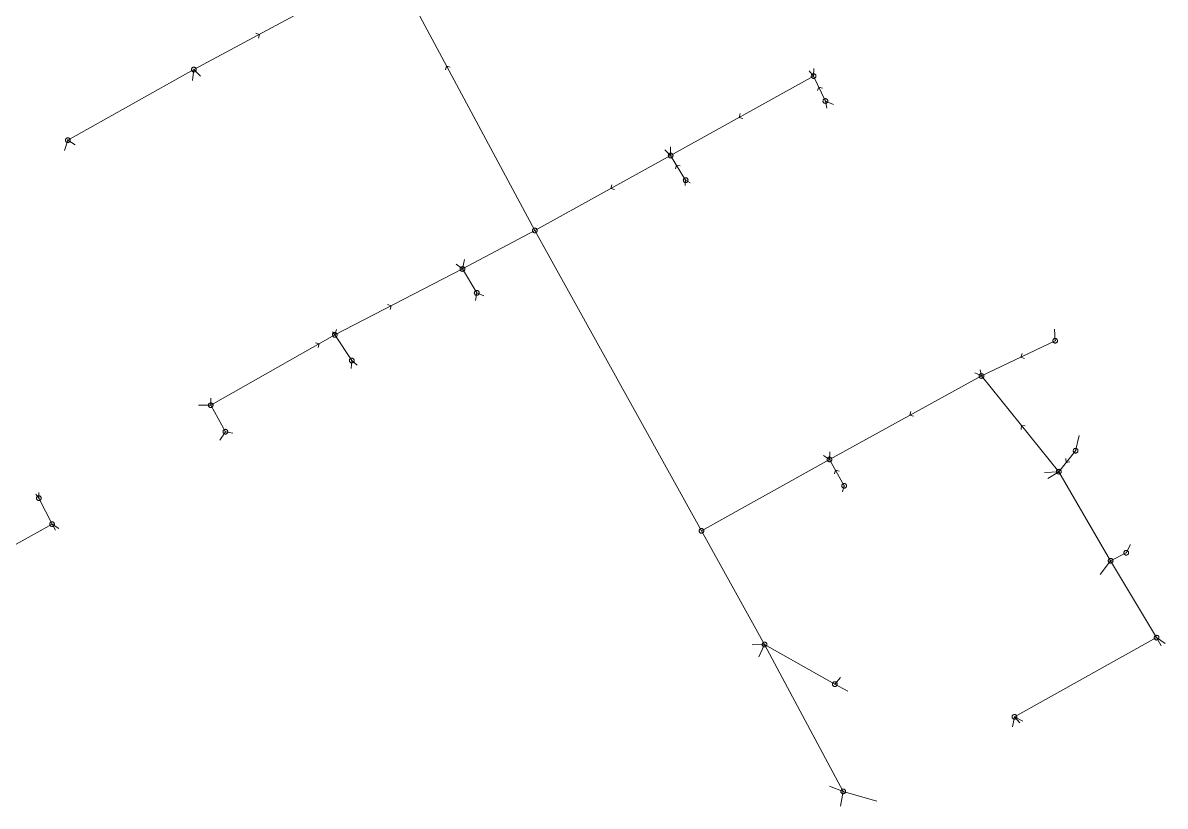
# Model space of a CAD drawing. Header units: metres. Extents: x 25504150 to 25508618, y 6694193 to 6702753.
# Drawn here: x 25505255.2 to 25505477.5, y 6700688.6 to 6700841 of the extents above; entities that cross this region are included whole.
import ezdxf

# ---------------------------------------------------------------- set-up
doc = ezdxf.new("R2010")
doc.units = ezdxf.units.M
for name, pattern in [('Sewer_node', [0]), ('Viemariputket', [0]), ('Viemarivarusteet', [0])]:
    doc.linetypes.add(name, pattern=pattern)
for name, color, linetype, lineweight in [('Sewer_node', 7, 'Sewer_node', 0), ('Viemariputket', 7, 'Viemariputket', 0), ('Viemarivarusteet', 7, 'Viemarivarusteet', 0)]:
    doc.layers.add(name, color=color, linetype=linetype, lineweight=lineweight)

msp = doc.modelspace()

# ---------------------------------------------------------------- linework, layer by layer
at = {"layer": 'Sewer_node', "color": 46, "linetype": 'Continuous', "true_color": 0x7f5f00, "flags": 128}
for points in [[(25505301.04, 6700838.07), (25505301.23, 6700838.79), (25505300.52, 6700838.99)], [(25505338.38, 6700832.42), (25505337.65, 6700832.62), (25505337.45, 6700831.91)], [(25505410.81, 6700828.31), (25505410.09, 6700828.54), (25505409.85, 6700827.84)], [(25505394.81, 6700823.36), (25505394.63, 6700822.63), (25505395.34, 6700822.44)], [(25505383.14, 6700813.19), (25505382.41, 6700813.34), (25505382.24, 6700812.62)], [(25505369.81, 6700809.51), (25505369.62, 6700808.78), (25505370.33, 6700808.58)], [(25505326.67, 6700785.25), (25505326.89, 6700785.97), (25505326.18, 6700786.19)], [(25505312.66, 6700777.84), (25505312.85, 6700778.56), (25505312.13, 6700778.76)], [(25505449.65, 6700776.69), (25505449.41, 6700775.97), (25505450.11, 6700775.73)], [(25505428.03, 6700765.4), (25505427.85, 6700764.68), (25505428.56, 6700764.49)], [(25505450.29, 6700762.59), (25505449.55, 6700762.66), (25505449.47, 6700761.92)], [(25505458.15, 6700756.24), (25505458.25, 6700755.5), (25505458.98, 6700755.59)], [(25505414.09, 6700753.78), (25505413.37, 6700753.96), (25505413.17, 6700753.25)]]:
    msp.add_lwpolyline(points, dxfattribs=at)
for points, elevation in [([(25505288.94, 6700831.94), (25505288.93, 6700832.01), (25505288.92, 6700832.08), (25505288.89, 6700832.15), (25505288.85, 6700832.21), (25505288.81, 6700832.27), (25505288.75, 6700832.31), (25505288.69, 6700832.35), (25505288.62, 6700832.38), (25505288.55, 6700832.39), (25505288.48, 6700832.4), (25505288.41, 6700832.39), (25505288.34, 6700832.38), (25505288.27, 6700832.35), (25505288.21, 6700832.31), (25505288.15, 6700832.27), (25505288.11, 6700832.21), (25505288.07, 6700832.15), (25505288.04, 6700832.08), (25505288.03, 6700832.01), (25505288.02, 6700831.94), (25505288.03, 6700831.87), (25505288.04, 6700831.8), (25505288.07, 6700831.73), (25505288.11, 6700831.67), (25505288.15, 6700831.61), (25505288.21, 6700831.57), (25505288.27, 6700831.53), (25505288.34, 6700831.5), (25505288.41, 6700831.49), (25505288.48, 6700831.48), (25505288.55, 6700831.49), (25505288.62, 6700831.5), (25505288.69, 6700831.53), (25505288.75, 6700831.57), (25505288.81, 6700831.61), (25505288.85, 6700831.67), (25505288.89, 6700831.73), (25505288.92, 6700831.8), (25505288.93, 6700831.87)], 53.33), ([(25505409.55, 6700830.68), (25505409.54, 6700830.75), (25505409.53, 6700830.82), (25505409.5, 6700830.89), (25505409.46, 6700830.95), (25505409.42, 6700831.01), (25505409.36, 6700831.05), (25505409.3, 6700831.09), (25505409.23, 6700831.12), (25505409.16, 6700831.13), (25505409.09, 6700831.14), (25505409.02, 6700831.13), (25505408.95, 6700831.12), (25505408.88, 6700831.09), (25505408.82, 6700831.05), (25505408.76, 6700831.01), (25505408.72, 6700830.95), (25505408.68, 6700830.89), (25505408.65, 6700830.82), (25505408.64, 6700830.75), (25505408.63, 6700830.68), (25505408.64, 6700830.61), (25505408.65, 6700830.54), (25505408.68, 6700830.47), (25505408.72, 6700830.41), (25505408.76, 6700830.35), (25505408.82, 6700830.31), (25505408.88, 6700830.27), (25505408.95, 6700830.24), (25505409.02, 6700830.23), (25505409.09, 6700830.22), (25505409.16, 6700830.23), (25505409.23, 6700830.24), (25505409.3, 6700830.27), (25505409.36, 6700830.31), (25505409.42, 6700830.35), (25505409.46, 6700830.41), (25505409.5, 6700830.47), (25505409.53, 6700830.54), (25505409.54, 6700830.61)], 51.99), ([(25505411.84, 6700825.82), (25505411.83, 6700825.89), (25505411.82, 6700825.96), (25505411.79, 6700826.03), (25505411.75, 6700826.09), (25505411.71, 6700826.15), (25505411.65, 6700826.19), (25505411.59, 6700826.23), (25505411.52, 6700826.26), (25505411.45, 6700826.27), (25505411.38, 6700826.28), (25505411.31, 6700826.27), (25505411.24, 6700826.26), (25505411.17, 6700826.23), (25505411.11, 6700826.19), (25505411.05, 6700826.15), (25505411.01, 6700826.09), (25505410.97, 6700826.03), (25505410.94, 6700825.96), (25505410.93, 6700825.89), (25505410.92, 6700825.82), (25505410.93, 6700825.75), (25505410.94, 6700825.68), (25505410.97, 6700825.61), (25505411.01, 6700825.55), (25505411.05, 6700825.49), (25505411.11, 6700825.45), (25505411.17, 6700825.41), (25505411.24, 6700825.38), (25505411.31, 6700825.37), (25505411.38, 6700825.36), (25505411.45, 6700825.37), (25505411.52, 6700825.38), (25505411.59, 6700825.41), (25505411.65, 6700825.45), (25505411.71, 6700825.49), (25505411.75, 6700825.55), (25505411.79, 6700825.61), (25505411.82, 6700825.68), (25505411.83, 6700825.75)], 52.16), ([(25505264.4, 6700818.21), (25505264.39, 6700818.28), (25505264.38, 6700818.35), (25505264.35, 6700818.42), (25505264.31, 6700818.48), (25505264.27, 6700818.54), (25505264.21, 6700818.58), (25505264.15, 6700818.62), (25505264.08, 6700818.65), (25505264.01, 6700818.66), (25505263.94, 6700818.67), (25505263.87, 6700818.66), (25505263.8, 6700818.65), (25505263.73, 6700818.62), (25505263.67, 6700818.58), (25505263.61, 6700818.54), (25505263.57, 6700818.48), (25505263.53, 6700818.42), (25505263.5, 6700818.35), (25505263.49, 6700818.28), (25505263.48, 6700818.21), (25505263.49, 6700818.14), (25505263.5, 6700818.07), (25505263.53, 6700818), (25505263.57, 6700817.94), (25505263.61, 6700817.88), (25505263.67, 6700817.84), (25505263.73, 6700817.8), (25505263.8, 6700817.77), (25505263.87, 6700817.76), (25505263.94, 6700817.75), (25505264.01, 6700817.76), (25505264.08, 6700817.77), (25505264.15, 6700817.8), (25505264.21, 6700817.84), (25505264.27, 6700817.88), (25505264.31, 6700817.94), (25505264.35, 6700818), (25505264.38, 6700818.07), (25505264.39, 6700818.14)], 55.24), ([(25505381.73, 6700815.2), (25505381.72, 6700815.27), (25505381.71, 6700815.34), (25505381.68, 6700815.41), (25505381.64, 6700815.47), (25505381.6, 6700815.53), (25505381.54, 6700815.57), (25505381.48, 6700815.61), (25505381.41, 6700815.64), (25505381.34, 6700815.65), (25505381.27, 6700815.66), (25505381.2, 6700815.65), (25505381.13, 6700815.64), (25505381.06, 6700815.61), (25505381, 6700815.57), (25505380.94, 6700815.53), (25505380.9, 6700815.47), (25505380.86, 6700815.41), (25505380.83, 6700815.34), (25505380.82, 6700815.27), (25505380.81, 6700815.2), (25505380.82, 6700815.13), (25505380.83, 6700815.06), (25505380.86, 6700814.99), (25505380.9, 6700814.93), (25505380.94, 6700814.87), (25505381, 6700814.83), (25505381.06, 6700814.79), (25505381.13, 6700814.76), (25505381.2, 6700814.75), (25505381.27, 6700814.74), (25505381.34, 6700814.75), (25505381.41, 6700814.76), (25505381.48, 6700814.79), (25505381.54, 6700814.83), (25505381.6, 6700814.87), (25505381.64, 6700814.93), (25505381.68, 6700814.99), (25505381.71, 6700815.06), (25505381.72, 6700815.13)], 51.92), ([(25505384.65, 6700810.42), (25505384.64, 6700810.49), (25505384.63, 6700810.56), (25505384.6, 6700810.63), (25505384.56, 6700810.69), (25505384.52, 6700810.75), (25505384.46, 6700810.79), (25505384.4, 6700810.83), (25505384.33, 6700810.86), (25505384.26, 6700810.87), (25505384.19, 6700810.88), (25505384.12, 6700810.87), (25505384.05, 6700810.86), (25505383.98, 6700810.83), (25505383.92, 6700810.79), (25505383.86, 6700810.75), (25505383.82, 6700810.69), (25505383.78, 6700810.63), (25505383.75, 6700810.56), (25505383.74, 6700810.49), (25505383.73, 6700810.42), (25505383.74, 6700810.35), (25505383.75, 6700810.28), (25505383.78, 6700810.21), (25505383.82, 6700810.15), (25505383.86, 6700810.09), (25505383.92, 6700810.05), (25505383.98, 6700810.01), (25505384.05, 6700809.98), (25505384.12, 6700809.97), (25505384.19, 6700809.96), (25505384.26, 6700809.97), (25505384.33, 6700809.98), (25505384.4, 6700810.01), (25505384.46, 6700810.05), (25505384.52, 6700810.09), (25505384.56, 6700810.15), (25505384.6, 6700810.21), (25505384.63, 6700810.28), (25505384.64, 6700810.35)], 52.06), ([(25505355.29, 6700800.63), (25505355.28, 6700800.7), (25505355.27, 6700800.77), (25505355.24, 6700800.84), (25505355.2, 6700800.9), (25505355.16, 6700800.96), (25505355.1, 6700801), (25505355.04, 6700801.04), (25505354.97, 6700801.07), (25505354.9, 6700801.08), (25505354.83, 6700801.09), (25505354.76, 6700801.08), (25505354.69, 6700801.07), (25505354.62, 6700801.04), (25505354.56, 6700801), (25505354.5, 6700800.96), (25505354.46, 6700800.9), (25505354.42, 6700800.84), (25505354.39, 6700800.77), (25505354.38, 6700800.7), (25505354.37, 6700800.63), (25505354.38, 6700800.56), (25505354.39, 6700800.49), (25505354.42, 6700800.42), (25505354.46, 6700800.36), (25505354.5, 6700800.3), (25505354.56, 6700800.26), (25505354.62, 6700800.22), (25505354.69, 6700800.19), (25505354.76, 6700800.18), (25505354.83, 6700800.17), (25505354.9, 6700800.18), (25505354.97, 6700800.19), (25505355.04, 6700800.22), (25505355.1, 6700800.26), (25505355.16, 6700800.3), (25505355.2, 6700800.36), (25505355.24, 6700800.42), (25505355.27, 6700800.49), (25505355.28, 6700800.56)], 51.85), ([(25505341.23, 6700793.13), (25505341.22, 6700793.2), (25505341.21, 6700793.27), (25505341.18, 6700793.34), (25505341.14, 6700793.4), (25505341.1, 6700793.46), (25505341.04, 6700793.5), (25505340.98, 6700793.54), (25505340.91, 6700793.57), (25505340.84, 6700793.58), (25505340.77, 6700793.59), (25505340.7, 6700793.58), (25505340.63, 6700793.57), (25505340.56, 6700793.54), (25505340.5, 6700793.5), (25505340.44, 6700793.46), (25505340.4, 6700793.4), (25505340.36, 6700793.34), (25505340.33, 6700793.27), (25505340.32, 6700793.2), (25505340.31, 6700793.13), (25505340.32, 6700793.06), (25505340.33, 6700792.99), (25505340.36, 6700792.92), (25505340.4, 6700792.86), (25505340.44, 6700792.8), (25505340.5, 6700792.76), (25505340.56, 6700792.72), (25505340.63, 6700792.69), (25505340.7, 6700792.68), (25505340.77, 6700792.67), (25505340.84, 6700792.68), (25505340.91, 6700792.69), (25505340.98, 6700792.72), (25505341.04, 6700792.76), (25505341.1, 6700792.8), (25505341.14, 6700792.86), (25505341.18, 6700792.92), (25505341.21, 6700792.99), (25505341.22, 6700793.06)], 51.95), ([(25505344, 6700788.48), (25505343.99, 6700788.55), (25505343.98, 6700788.63), (25505343.95, 6700788.69), (25505343.91, 6700788.76), (25505343.86, 6700788.81), (25505343.81, 6700788.86), (25505343.74, 6700788.9), (25505343.68, 6700788.93), (25505343.6, 6700788.94), (25505343.53, 6700788.95), (25505343.46, 6700788.94), (25505343.38, 6700788.93), (25505343.32, 6700788.9), (25505343.25, 6700788.86), (25505343.2, 6700788.81), (25505343.15, 6700788.76), (25505343.11, 6700788.69), (25505343.08, 6700788.63), (25505343.07, 6700788.55), (25505343.06, 6700788.48), (25505343.07, 6700788.41), (25505343.08, 6700788.33), (25505343.11, 6700788.27), (25505343.15, 6700788.2), (25505343.2, 6700788.15), (25505343.25, 6700788.1), (25505343.32, 6700788.06), (25505343.38, 6700788.03), (25505343.46, 6700788.02), (25505343.53, 6700788.01), (25505343.6, 6700788.02), (25505343.68, 6700788.03), (25505343.74, 6700788.06), (25505343.81, 6700788.1), (25505343.86, 6700788.15), (25505343.91, 6700788.2), (25505343.95, 6700788.27), (25505343.98, 6700788.33), (25505343.99, 6700788.41)], 52.07), ([(25505316.37, 6700780.3), (25505316.36, 6700780.37), (25505316.35, 6700780.44), (25505316.32, 6700780.51), (25505316.28, 6700780.57), (25505316.24, 6700780.63), (25505316.18, 6700780.67), (25505316.12, 6700780.71), (25505316.05, 6700780.74), (25505315.98, 6700780.75), (25505315.91, 6700780.76), (25505315.84, 6700780.75), (25505315.77, 6700780.74), (25505315.7, 6700780.71), (25505315.64, 6700780.67), (25505315.58, 6700780.63), (25505315.54, 6700780.57), (25505315.5, 6700780.51), (25505315.47, 6700780.44), (25505315.46, 6700780.37), (25505315.45, 6700780.3), (25505315.46, 6700780.23), (25505315.47, 6700780.16), (25505315.5, 6700780.09), (25505315.54, 6700780.03), (25505315.58, 6700779.97), (25505315.64, 6700779.93), (25505315.7, 6700779.89), (25505315.77, 6700779.86), (25505315.84, 6700779.85), (25505315.91, 6700779.84), (25505315.98, 6700779.85), (25505316.05, 6700779.86), (25505316.12, 6700779.89), (25505316.18, 6700779.93), (25505316.24, 6700779.97), (25505316.28, 6700780.03), (25505316.32, 6700780.09), (25505316.35, 6700780.16), (25505316.36, 6700780.23)], 51.99), ([(25505456.57, 6700779.17), (25505456.56, 6700779.24), (25505456.55, 6700779.31), (25505456.52, 6700779.38), (25505456.48, 6700779.44), (25505456.44, 6700779.5), (25505456.38, 6700779.54), (25505456.32, 6700779.58), (25505456.25, 6700779.61), (25505456.18, 6700779.62), (25505456.11, 6700779.63), (25505456.04, 6700779.62), (25505455.97, 6700779.61), (25505455.9, 6700779.58), (25505455.84, 6700779.54), (25505455.78, 6700779.5), (25505455.74, 6700779.44), (25505455.7, 6700779.38), (25505455.67, 6700779.31), (25505455.66, 6700779.24), (25505455.65, 6700779.17), (25505455.66, 6700779.1), (25505455.67, 6700779.03), (25505455.7, 6700778.96), (25505455.74, 6700778.9), (25505455.78, 6700778.84), (25505455.84, 6700778.8), (25505455.9, 6700778.76), (25505455.97, 6700778.73), (25505456.04, 6700778.72), (25505456.11, 6700778.71), (25505456.18, 6700778.72), (25505456.25, 6700778.73), (25505456.32, 6700778.76), (25505456.38, 6700778.8), (25505456.44, 6700778.84), (25505456.48, 6700778.9), (25505456.52, 6700778.96), (25505456.55, 6700779.03), (25505456.56, 6700779.1)], 52.02), ([(25505319.67, 6700775.31), (25505319.66, 6700775.38), (25505319.65, 6700775.45), (25505319.62, 6700775.52), (25505319.58, 6700775.58), (25505319.54, 6700775.64), (25505319.48, 6700775.68), (25505319.42, 6700775.72), (25505319.35, 6700775.75), (25505319.28, 6700775.76), (25505319.21, 6700775.77), (25505319.14, 6700775.76), (25505319.07, 6700775.75), (25505319, 6700775.72), (25505318.94, 6700775.68), (25505318.88, 6700775.64), (25505318.84, 6700775.58), (25505318.8, 6700775.52), (25505318.77, 6700775.45), (25505318.76, 6700775.38), (25505318.75, 6700775.31), (25505318.76, 6700775.24), (25505318.77, 6700775.17), (25505318.8, 6700775.1), (25505318.84, 6700775.04), (25505318.88, 6700774.98), (25505318.94, 6700774.94), (25505319, 6700774.9), (25505319.07, 6700774.87), (25505319.14, 6700774.86), (25505319.21, 6700774.85), (25505319.28, 6700774.86), (25505319.35, 6700774.87), (25505319.42, 6700774.9), (25505319.48, 6700774.94), (25505319.54, 6700774.98), (25505319.58, 6700775.04), (25505319.62, 6700775.1), (25505319.65, 6700775.17), (25505319.66, 6700775.24)], 52.17), ([(25505442.21, 6700772.31), (25505442.2, 6700772.38), (25505442.19, 6700772.45), (25505442.16, 6700772.52), (25505442.12, 6700772.58), (25505442.08, 6700772.64), (25505442.02, 6700772.68), (25505441.96, 6700772.72), (25505441.89, 6700772.75), (25505441.82, 6700772.76), (25505441.75, 6700772.77), (25505441.68, 6700772.76), (25505441.61, 6700772.75), (25505441.54, 6700772.72), (25505441.48, 6700772.68), (25505441.42, 6700772.64), (25505441.38, 6700772.58), (25505441.34, 6700772.52), (25505441.31, 6700772.45), (25505441.3, 6700772.38), (25505441.29, 6700772.31), (25505441.3, 6700772.24), (25505441.31, 6700772.17), (25505441.34, 6700772.1), (25505441.38, 6700772.04), (25505441.42, 6700771.98), (25505441.48, 6700771.94), (25505441.54, 6700771.9), (25505441.61, 6700771.87), (25505441.68, 6700771.86), (25505441.75, 6700771.85), (25505441.82, 6700771.86), (25505441.89, 6700771.87), (25505441.96, 6700771.9), (25505442.02, 6700771.94), (25505442.08, 6700771.98), (25505442.12, 6700772.04), (25505442.16, 6700772.1), (25505442.19, 6700772.17), (25505442.2, 6700772.24)], 51.98), ([(25505292.22, 6700766.61), (25505292.21, 6700766.68), (25505292.2, 6700766.75), (25505292.17, 6700766.82), (25505292.13, 6700766.88), (25505292.09, 6700766.94), (25505292.03, 6700766.98), (25505291.97, 6700767.02), (25505291.9, 6700767.05), (25505291.83, 6700767.06), (25505291.76, 6700767.07), (25505291.69, 6700767.06), (25505291.62, 6700767.05), (25505291.55, 6700767.02), (25505291.49, 6700766.98), (25505291.43, 6700766.94), (25505291.39, 6700766.88), (25505291.35, 6700766.82), (25505291.32, 6700766.75), (25505291.31, 6700766.68), (25505291.3, 6700766.61), (25505291.31, 6700766.54), (25505291.32, 6700766.47), (25505291.35, 6700766.4), (25505291.39, 6700766.34), (25505291.43, 6700766.28), (25505291.49, 6700766.24), (25505291.55, 6700766.2), (25505291.62, 6700766.17), (25505291.69, 6700766.16), (25505291.76, 6700766.15), (25505291.83, 6700766.16), (25505291.9, 6700766.17), (25505291.97, 6700766.2), (25505292.03, 6700766.24), (25505292.09, 6700766.28), (25505292.13, 6700766.34), (25505292.17, 6700766.4), (25505292.2, 6700766.47), (25505292.21, 6700766.54)], 52.26), ([(25505295.07, 6700761.47), (25505295.06, 6700761.54), (25505295.05, 6700761.61), (25505295.02, 6700761.68), (25505294.98, 6700761.74), (25505294.94, 6700761.8), (25505294.88, 6700761.84), (25505294.82, 6700761.88), (25505294.75, 6700761.91), (25505294.68, 6700761.92), (25505294.61, 6700761.93), (25505294.54, 6700761.92), (25505294.47, 6700761.91), (25505294.4, 6700761.88), (25505294.34, 6700761.84), (25505294.28, 6700761.8), (25505294.24, 6700761.74), (25505294.2, 6700761.68), (25505294.17, 6700761.61), (25505294.16, 6700761.54), (25505294.15, 6700761.47), (25505294.16, 6700761.4), (25505294.17, 6700761.33), (25505294.2, 6700761.26), (25505294.24, 6700761.2), (25505294.28, 6700761.14), (25505294.34, 6700761.1), (25505294.4, 6700761.06), (25505294.47, 6700761.03), (25505294.54, 6700761.02), (25505294.61, 6700761.01), (25505294.68, 6700761.02), (25505294.75, 6700761.03), (25505294.82, 6700761.06), (25505294.88, 6700761.1), (25505294.94, 6700761.14), (25505294.98, 6700761.2), (25505295.02, 6700761.26), (25505295.05, 6700761.33), (25505295.06, 6700761.4)], 52.12), ([(25505412.65, 6700756.08), (25505412.64, 6700756.15), (25505412.63, 6700756.22), (25505412.6, 6700756.29), (25505412.56, 6700756.35), (25505412.52, 6700756.41), (25505412.46, 6700756.45), (25505412.4, 6700756.49), (25505412.33, 6700756.52), (25505412.26, 6700756.53), (25505412.19, 6700756.54), (25505412.12, 6700756.53), (25505412.05, 6700756.52), (25505411.98, 6700756.49), (25505411.92, 6700756.45), (25505411.86, 6700756.41), (25505411.82, 6700756.35), (25505411.78, 6700756.29), (25505411.75, 6700756.22), (25505411.74, 6700756.15), (25505411.73, 6700756.08), (25505411.74, 6700756.01), (25505411.75, 6700755.94), (25505411.78, 6700755.87), (25505411.82, 6700755.81), (25505411.86, 6700755.75), (25505411.92, 6700755.71), (25505411.98, 6700755.67), (25505412.05, 6700755.64), (25505412.12, 6700755.63), (25505412.19, 6700755.62), (25505412.26, 6700755.63), (25505412.33, 6700755.64), (25505412.4, 6700755.67), (25505412.46, 6700755.71), (25505412.52, 6700755.75), (25505412.56, 6700755.81), (25505412.6, 6700755.87), (25505412.63, 6700755.94), (25505412.64, 6700756.01)], 52.11), ([(25505460.54, 6700757.77), (25505460.53, 6700757.84), (25505460.52, 6700757.91), (25505460.49, 6700757.98), (25505460.45, 6700758.04), (25505460.41, 6700758.1), (25505460.35, 6700758.14), (25505460.29, 6700758.18), (25505460.22, 6700758.21), (25505460.15, 6700758.22), (25505460.08, 6700758.23), (25505460.01, 6700758.22), (25505459.94, 6700758.21), (25505459.87, 6700758.18), (25505459.81, 6700758.14), (25505459.75, 6700758.1), (25505459.71, 6700758.04), (25505459.67, 6700757.98), (25505459.64, 6700757.91), (25505459.63, 6700757.84), (25505459.62, 6700757.77), (25505459.63, 6700757.7), (25505459.64, 6700757.63), (25505459.67, 6700757.56), (25505459.71, 6700757.5), (25505459.75, 6700757.44), (25505459.81, 6700757.4), (25505459.87, 6700757.36), (25505459.94, 6700757.33), (25505460.01, 6700757.32), (25505460.08, 6700757.31), (25505460.15, 6700757.32), (25505460.22, 6700757.33), (25505460.29, 6700757.36), (25505460.35, 6700757.4), (25505460.41, 6700757.44), (25505460.45, 6700757.5), (25505460.49, 6700757.56), (25505460.52, 6700757.63), (25505460.53, 6700757.7)], 52.04), ([(25505457.26, 6700753.69), (25505457.25, 6700753.76), (25505457.24, 6700753.83), (25505457.21, 6700753.9), (25505457.17, 6700753.96), (25505457.13, 6700754.02), (25505457.07, 6700754.06), (25505457.01, 6700754.1), (25505456.94, 6700754.13), (25505456.87, 6700754.14), (25505456.8, 6700754.15), (25505456.73, 6700754.14), (25505456.66, 6700754.13), (25505456.59, 6700754.1), (25505456.53, 6700754.06), (25505456.47, 6700754.02), (25505456.43, 6700753.96), (25505456.39, 6700753.9), (25505456.36, 6700753.83), (25505456.35, 6700753.76), (25505456.34, 6700753.69), (25505456.35, 6700753.62), (25505456.36, 6700753.55), (25505456.39, 6700753.48), (25505456.43, 6700753.42), (25505456.47, 6700753.36), (25505456.53, 6700753.32), (25505456.59, 6700753.28), (25505456.66, 6700753.25), (25505456.73, 6700753.24), (25505456.8, 6700753.23), (25505456.87, 6700753.24), (25505456.94, 6700753.25), (25505457.01, 6700753.28), (25505457.07, 6700753.32), (25505457.13, 6700753.36), (25505457.17, 6700753.42), (25505457.21, 6700753.48), (25505457.24, 6700753.55), (25505457.25, 6700753.62)], 52.06), ([(25505415.51, 6700750.93), (25505415.5, 6700751), (25505415.49, 6700751.07), (25505415.46, 6700751.14), (25505415.42, 6700751.2), (25505415.38, 6700751.26), (25505415.32, 6700751.3), (25505415.26, 6700751.34), (25505415.19, 6700751.37), (25505415.12, 6700751.38), (25505415.05, 6700751.39), (25505414.98, 6700751.38), (25505414.91, 6700751.37), (25505414.84, 6700751.34), (25505414.78, 6700751.3), (25505414.72, 6700751.26), (25505414.68, 6700751.2), (25505414.64, 6700751.14), (25505414.61, 6700751.07), (25505414.6, 6700751), (25505414.59, 6700750.93), (25505414.6, 6700750.86), (25505414.61, 6700750.79), (25505414.64, 6700750.72), (25505414.68, 6700750.66), (25505414.72, 6700750.6), (25505414.78, 6700750.56), (25505414.84, 6700750.52), (25505414.91, 6700750.49), (25505414.98, 6700750.48), (25505415.05, 6700750.47), (25505415.12, 6700750.48), (25505415.19, 6700750.49), (25505415.26, 6700750.52), (25505415.32, 6700750.56), (25505415.38, 6700750.6), (25505415.42, 6700750.66), (25505415.46, 6700750.72), (25505415.49, 6700750.79), (25505415.5, 6700750.86)], 52.04), ([(25505258.77, 6700748.55), (25505258.76, 6700748.62), (25505258.75, 6700748.69), (25505258.72, 6700748.76), (25505258.68, 6700748.82), (25505258.64, 6700748.88), (25505258.58, 6700748.92), (25505258.52, 6700748.96), (25505258.45, 6700748.99), (25505258.38, 6700749), (25505258.31, 6700749.01), (25505258.24, 6700749), (25505258.17, 6700748.99), (25505258.1, 6700748.96), (25505258.04, 6700748.92), (25505257.98, 6700748.88), (25505257.94, 6700748.82), (25505257.9, 6700748.76), (25505257.87, 6700748.69), (25505257.86, 6700748.62), (25505257.85, 6700748.55), (25505257.86, 6700748.48), (25505257.87, 6700748.41), (25505257.9, 6700748.34), (25505257.94, 6700748.28), (25505257.98, 6700748.22), (25505258.04, 6700748.18), (25505258.1, 6700748.14), (25505258.17, 6700748.11), (25505258.24, 6700748.1), (25505258.31, 6700748.09), (25505258.38, 6700748.1), (25505258.45, 6700748.11), (25505258.52, 6700748.14), (25505258.58, 6700748.18), (25505258.64, 6700748.22), (25505258.68, 6700748.28), (25505258.72, 6700748.34), (25505258.75, 6700748.41), (25505258.76, 6700748.48)], 52.27), ([(25505261.34, 6700743.47), (25505261.33, 6700743.54), (25505261.32, 6700743.61), (25505261.29, 6700743.68), (25505261.25, 6700743.74), (25505261.21, 6700743.8), (25505261.15, 6700743.84), (25505261.09, 6700743.88), (25505261.02, 6700743.91), (25505260.95, 6700743.92), (25505260.88, 6700743.93), (25505260.81, 6700743.92), (25505260.74, 6700743.91), (25505260.67, 6700743.88), (25505260.61, 6700743.84), (25505260.55, 6700743.8), (25505260.51, 6700743.74), (25505260.47, 6700743.68), (25505260.44, 6700743.61), (25505260.43, 6700743.54), (25505260.42, 6700743.47), (25505260.43, 6700743.4), (25505260.44, 6700743.33), (25505260.47, 6700743.26), (25505260.51, 6700743.2), (25505260.55, 6700743.14), (25505260.61, 6700743.1), (25505260.67, 6700743.06), (25505260.74, 6700743.03), (25505260.81, 6700743.02), (25505260.88, 6700743.01), (25505260.95, 6700743.02), (25505261.02, 6700743.03), (25505261.09, 6700743.06), (25505261.15, 6700743.1), (25505261.21, 6700743.14), (25505261.25, 6700743.2), (25505261.29, 6700743.26), (25505261.32, 6700743.33), (25505261.33, 6700743.4)], 52.39), ([(25505387.74, 6700742.16), (25505387.73, 6700742.23), (25505387.72, 6700742.3), (25505387.69, 6700742.37), (25505387.65, 6700742.43), (25505387.61, 6700742.49), (25505387.55, 6700742.53), (25505387.49, 6700742.57), (25505387.42, 6700742.6), (25505387.35, 6700742.61), (25505387.28, 6700742.62), (25505387.21, 6700742.61), (25505387.14, 6700742.6), (25505387.07, 6700742.57), (25505387.01, 6700742.53), (25505386.95, 6700742.49), (25505386.91, 6700742.43), (25505386.87, 6700742.37), (25505386.84, 6700742.3), (25505386.83, 6700742.23), (25505386.82, 6700742.16), (25505386.83, 6700742.09), (25505386.84, 6700742.02), (25505386.87, 6700741.95), (25505386.91, 6700741.89), (25505386.95, 6700741.83), (25505387.01, 6700741.79), (25505387.07, 6700741.75), (25505387.14, 6700741.72), (25505387.21, 6700741.71), (25505387.28, 6700741.7), (25505387.35, 6700741.71), (25505387.42, 6700741.72), (25505387.49, 6700741.75), (25505387.55, 6700741.79), (25505387.61, 6700741.83), (25505387.65, 6700741.89), (25505387.69, 6700741.95), (25505387.72, 6700742.02), (25505387.73, 6700742.09)], 52.21), ([(25505467.36, 6700736.36), (25505467.35, 6700736.43), (25505467.34, 6700736.5), (25505467.31, 6700736.57), (25505467.27, 6700736.63), (25505467.23, 6700736.69), (25505467.17, 6700736.73), (25505467.11, 6700736.77), (25505467.04, 6700736.8), (25505466.97, 6700736.81), (25505466.9, 6700736.82), (25505466.83, 6700736.81), (25505466.76, 6700736.8), (25505466.69, 6700736.77), (25505466.63, 6700736.73), (25505466.57, 6700736.69), (25505466.53, 6700736.63), (25505466.49, 6700736.57), (25505466.46, 6700736.5), (25505466.45, 6700736.43), (25505466.44, 6700736.36), (25505466.45, 6700736.29), (25505466.46, 6700736.22), (25505466.49, 6700736.15), (25505466.53, 6700736.09), (25505466.57, 6700736.03), (25505466.63, 6700735.99), (25505466.69, 6700735.95), (25505466.76, 6700735.92), (25505466.83, 6700735.91), (25505466.9, 6700735.9), (25505466.97, 6700735.91), (25505467.04, 6700735.92), (25505467.11, 6700735.95), (25505467.17, 6700735.99), (25505467.23, 6700736.03), (25505467.27, 6700736.09), (25505467.31, 6700736.15), (25505467.34, 6700736.22), (25505467.35, 6700736.29)], 52.37), ([(25505470.4, 6700737.91), (25505470.39, 6700737.98), (25505470.38, 6700738.05), (25505470.35, 6700738.12), (25505470.31, 6700738.18), (25505470.27, 6700738.24), (25505470.21, 6700738.28), (25505470.15, 6700738.32), (25505470.08, 6700738.35), (25505470.01, 6700738.36), (25505469.94, 6700738.37), (25505469.87, 6700738.36), (25505469.8, 6700738.35), (25505469.73, 6700738.32), (25505469.67, 6700738.28), (25505469.61, 6700738.24), (25505469.57, 6700738.18), (25505469.53, 6700738.12), (25505469.5, 6700738.05), (25505469.49, 6700737.98), (25505469.48, 6700737.91), (25505469.49, 6700737.84), (25505469.5, 6700737.77), (25505469.53, 6700737.7), (25505469.57, 6700737.64), (25505469.61, 6700737.58), (25505469.67, 6700737.54), (25505469.73, 6700737.5), (25505469.8, 6700737.47), (25505469.87, 6700737.46), (25505469.94, 6700737.45), (25505470.01, 6700737.46), (25505470.08, 6700737.47), (25505470.15, 6700737.5), (25505470.21, 6700737.54), (25505470.27, 6700737.58), (25505470.31, 6700737.64), (25505470.35, 6700737.7), (25505470.38, 6700737.77), (25505470.39, 6700737.84)], 52.32), ([(25505476.31, 6700721.39), (25505476.3, 6700721.46), (25505476.29, 6700721.53), (25505476.26, 6700721.6), (25505476.22, 6700721.66), (25505476.18, 6700721.72), (25505476.12, 6700721.76), (25505476.06, 6700721.8), (25505475.99, 6700721.83), (25505475.92, 6700721.84), (25505475.85, 6700721.85), (25505475.78, 6700721.84), (25505475.71, 6700721.83), (25505475.64, 6700721.8), (25505475.58, 6700721.76), (25505475.52, 6700721.72), (25505475.48, 6700721.66), (25505475.44, 6700721.6), (25505475.41, 6700721.53), (25505475.4, 6700721.46), (25505475.39, 6700721.39), (25505475.4, 6700721.32), (25505475.41, 6700721.25), (25505475.44, 6700721.18), (25505475.48, 6700721.12), (25505475.52, 6700721.06), (25505475.58, 6700721.02), (25505475.64, 6700720.98), (25505475.71, 6700720.95), (25505475.78, 6700720.94), (25505475.85, 6700720.93), (25505475.92, 6700720.94), (25505475.99, 6700720.95), (25505476.06, 6700720.98), (25505476.12, 6700721.02), (25505476.18, 6700721.06), (25505476.22, 6700721.12), (25505476.26, 6700721.18), (25505476.29, 6700721.25), (25505476.3, 6700721.32)], 53.12), ([(25505400.01, 6700720.06), (25505400, 6700720.13), (25505399.99, 6700720.2), (25505399.96, 6700720.27), (25505399.92, 6700720.33), (25505399.88, 6700720.39), (25505399.82, 6700720.43), (25505399.76, 6700720.47), (25505399.69, 6700720.5), (25505399.62, 6700720.51), (25505399.55, 6700720.52), (25505399.48, 6700720.51), (25505399.41, 6700720.5), (25505399.34, 6700720.47), (25505399.28, 6700720.43), (25505399.22, 6700720.39), (25505399.18, 6700720.33), (25505399.14, 6700720.27), (25505399.11, 6700720.2), (25505399.1, 6700720.13), (25505399.09, 6700720.06), (25505399.1, 6700719.99), (25505399.11, 6700719.92), (25505399.14, 6700719.85), (25505399.18, 6700719.79), (25505399.22, 6700719.73), (25505399.28, 6700719.69), (25505399.34, 6700719.65), (25505399.41, 6700719.62), (25505399.48, 6700719.61), (25505399.55, 6700719.6), (25505399.62, 6700719.61), (25505399.69, 6700719.62), (25505399.76, 6700719.65), (25505399.82, 6700719.69), (25505399.88, 6700719.73), (25505399.92, 6700719.79), (25505399.96, 6700719.85), (25505399.99, 6700719.92), (25505400, 6700719.99)], 52.81), ([(25505413.69, 6700712.34), (25505413.68, 6700712.41), (25505413.67, 6700712.49), (25505413.64, 6700712.55), (25505413.6, 6700712.62), (25505413.55, 6700712.67), (25505413.5, 6700712.72), (25505413.43, 6700712.76), (25505413.37, 6700712.79), (25505413.29, 6700712.8), (25505413.22, 6700712.81), (25505413.15, 6700712.8), (25505413.07, 6700712.79), (25505413.01, 6700712.76), (25505412.94, 6700712.72), (25505412.89, 6700712.67), (25505412.84, 6700712.62), (25505412.8, 6700712.55), (25505412.77, 6700712.49), (25505412.76, 6700712.41), (25505412.75, 6700712.34), (25505412.76, 6700712.27), (25505412.77, 6700712.19), (25505412.8, 6700712.13), (25505412.84, 6700712.06), (25505412.89, 6700712.01), (25505412.94, 6700711.96), (25505413.01, 6700711.92), (25505413.07, 6700711.89), (25505413.15, 6700711.88), (25505413.22, 6700711.87), (25505413.29, 6700711.88), (25505413.37, 6700711.89), (25505413.43, 6700711.92), (25505413.5, 6700711.96), (25505413.55, 6700712.01), (25505413.6, 6700712.06), (25505413.64, 6700712.13), (25505413.67, 6700712.19), (25505413.68, 6700712.27)], 53.27), ([(25505448.63, 6700705.97), (25505448.62, 6700706.04), (25505448.61, 6700706.11), (25505448.58, 6700706.18), (25505448.54, 6700706.24), (25505448.5, 6700706.3), (25505448.44, 6700706.34), (25505448.38, 6700706.38), (25505448.31, 6700706.41), (25505448.24, 6700706.42), (25505448.17, 6700706.43), (25505448.1, 6700706.42), (25505448.03, 6700706.41), (25505447.96, 6700706.38), (25505447.9, 6700706.34), (25505447.84, 6700706.3), (25505447.8, 6700706.24), (25505447.76, 6700706.18), (25505447.73, 6700706.11), (25505447.72, 6700706.04), (25505447.71, 6700705.97), (25505447.72, 6700705.9), (25505447.73, 6700705.83), (25505447.76, 6700705.76), (25505447.8, 6700705.7), (25505447.84, 6700705.64), (25505447.9, 6700705.6), (25505447.96, 6700705.56), (25505448.03, 6700705.53), (25505448.1, 6700705.52), (25505448.17, 6700705.51), (25505448.24, 6700705.52), (25505448.31, 6700705.53), (25505448.38, 6700705.56), (25505448.44, 6700705.6), (25505448.5, 6700705.64), (25505448.54, 6700705.7), (25505448.58, 6700705.76), (25505448.61, 6700705.83), (25505448.62, 6700705.9)], 53.85), ([(25505415.32, 6700691.47), (25505415.31, 6700691.54), (25505415.3, 6700691.61), (25505415.27, 6700691.68), (25505415.23, 6700691.74), (25505415.19, 6700691.8), (25505415.13, 6700691.84), (25505415.07, 6700691.88), (25505415, 6700691.91), (25505414.93, 6700691.92), (25505414.86, 6700691.93), (25505414.79, 6700691.92), (25505414.72, 6700691.91), (25505414.65, 6700691.88), (25505414.59, 6700691.84), (25505414.53, 6700691.8), (25505414.49, 6700691.74), (25505414.45, 6700691.68), (25505414.42, 6700691.61), (25505414.41, 6700691.54), (25505414.4, 6700691.47), (25505414.41, 6700691.4), (25505414.42, 6700691.33), (25505414.45, 6700691.26), (25505414.49, 6700691.2), (25505414.53, 6700691.14), (25505414.59, 6700691.1), (25505414.65, 6700691.06), (25505414.72, 6700691.03), (25505414.79, 6700691.02), (25505414.86, 6700691.01), (25505414.93, 6700691.02), (25505415, 6700691.03), (25505415.07, 6700691.06), (25505415.13, 6700691.1), (25505415.19, 6700691.14), (25505415.23, 6700691.2), (25505415.27, 6700691.26), (25505415.3, 6700691.33), (25505415.31, 6700691.4)], 54.09)]:
    msp.add_lwpolyline(points, close=True, dxfattribs=dict(at, elevation=elevation))
at = {"layer": 'Viemariputket', "color": 1, "linetype": 'Continuous', "lineweight": 15}
for p, q in [((25505326.95, 6700852.56, 49.31), (25505354.83, 6700800.63, 49.71)), ((25505312.53, 6700844.86, 49.85), (25505288.48, 6700831.94, 51.11)), ((25505409.09, 6700830.68), (25505409.12, 6700832.16)), ((25505288.48, 6700831.94), (25505263.94, 6700818.21)), ((25505288.48, 6700831.94), (25505288.23, 6700829.84)), ((25505288.48, 6700831.94), (25505289.76, 6700830.67)), ((25505381.27, 6700815.2), (25505409.09, 6700830.68)), ((25505409.09, 6700830.68), (25505408.25, 6700831.68)), ((25505409.09, 6700830.68), (25505411.38, 6700825.82)), ((25505411.38, 6700825.82), (25505412.98, 6700825.15)), ((25505411.38, 6700825.82), (25505411.64, 6700824.42)), ((25505263.94, 6700818.21), (25505263.33, 6700816.21)), ((25505263.94, 6700818.21), (25505265.36, 6700817.32)), ((25505381.27, 6700815.2), (25505381.22, 6700816.89)), ((25505354.83, 6700800.63), (25505381.27, 6700815.2)), ((25505381.27, 6700815.2), (25505380.17, 6700816.32)), ((25505381.27, 6700815.2), (25505384.19, 6700810.42)), ((25505384.19, 6700810.42), (25505384.12, 6700809.36)), ((25505384.19, 6700810.42), (25505385.09, 6700809.89)), ((25505354.83, 6700800.63, 49.73), (25505340.77, 6700793.13, 49.81)), ((25505354.83, 6700800.63, 49.75), (25505387.28, 6700742.16, 50.07)), ((25505340.77, 6700793.13), (25505341.15, 6700794.96)), ((25505340.77, 6700793.13, 49.85), (25505315.91, 6700780.3, 49.97)), ((25505340.77, 6700793.13), (25505339.55, 6700794.09)), ((25505340.77, 6700793.13, 49.82), (25505343.53, 6700788.48, 49.97)), ((25505343.53, 6700788.48, 50.35), (25505343.26, 6700787, 50.37)), ((25505343.53, 6700788.48, 50.18), (25505344.89, 6700787.89, 50.21)), ((25505315.91, 6700780.3, 50.51), (25505315.43, 6700780.89, 50.54)), ((25505315.91, 6700780.3, 50.51), (25505316.27, 6700781.35, 50.54)), ((25505456.11, 6700779.17), (25505455.97, 6700781.42)), ((25505315.91, 6700780.3, 49.99), (25505291.76, 6700766.61, 50.2)), ((25505315.91, 6700780.3, 50.08), (25505319.21, 6700775.31, 50.06)), ((25505441.75, 6700772.31, 50.25), (25505456.11, 6700779.17, 50.5)), ((25505319.21, 6700775.31), (25505319.1, 6700773.78)), ((25505319.21, 6700775.31), (25505320.25, 6700774.41)), ((25505412.19, 6700756.08, 50.08), (25505441.75, 6700772.31, 50.23)), ((25505441.75, 6700772.31), (25505440.48, 6700772.94)), ((25505441.75, 6700772.31), (25505441.49, 6700773.5)), ((25505441.75, 6700772.31, 50.28), (25505456.8, 6700753.69, 50.31)), ((25505291.76, 6700766.61, 50.36), (25505291.8, 6700767.98)), ((25505291.76, 6700766.61, 50.36), (25505289.39, 6700766.64, 50.38)), ((25505294.61, 6700761.47, 50.11), (25505291.76, 6700766.61, 50.2)), ((25505294.61, 6700761.47), (25505293.53, 6700759.79)), ((25505294.61, 6700761.47, 50.26), (25505296.09, 6700761.18)), ((25505460.08, 6700757.77, 50.56), (25505460.79, 6700760.74, 50.59)), ((25505412.19, 6700756.08), (25505411.05, 6700756.84)), ((25505412.19, 6700756.08), (25505412.28, 6700757.52)), ((25505456.8, 6700753.69, 50.31), (25505460.08, 6700757.77, 50.38)), ((25505387.28, 6700742.16, 50.08), (25505412.19, 6700756.08, 50.08)), ((25505412.19, 6700756.08, 50.14), (25505415.05, 6700750.93, 50.24)), ((25505456.8, 6700753.69, 50.63), (25505454.01, 6700753.53, 50.59)), ((25505456.8, 6700753.69, 50.63), (25505454.67, 6700752.33, 50.59)), ((25505466.9, 6700736.36, 50.25), (25505456.8, 6700753.69, 50.31)), ((25505415.05, 6700750.93), (25505414.74, 6700749.74)), ((25505258.31, 6700748.55), (25505257.75, 6700749.33)), ((25505258.31, 6700748.55), (25505258.3, 6700749.63)), ((25505260.88, 6700743.47), (25505258.31, 6700748.55)), ((25505236.33, 6700729.82), (25505260.88, 6700743.47)), ((25505260.88, 6700743.47), (25505261.57, 6700742.3)), ((25505260.88, 6700743.47), (25505262.19, 6700742.64)), ((25505387.28, 6700742.16, 50.08), (25505399.55, 6700720.06, 50.87)), ((25505469.94, 6700737.91, 50.64), (25505470.78, 6700739.5, 50.66)), ((25505466.9, 6700736.36), (25505469.94, 6700737.91)), ((25505466.9, 6700736.36), (25505464.88, 6700733.66)), ((25505466.9, 6700736.36, 50.26), (25505475.85, 6700721.39, 50.76)), ((25505475.85, 6700721.39, 50.78), (25505448.17, 6700705.97, 51.95)), ((25505475.85, 6700721.39, 50.99), (25505476.71, 6700719.82, 51.01)), ((25505475.85, 6700721.39, 51.17), (25505477.51, 6700720.26, 51.19)), ((25505399.55, 6700720.06, 51.14), (25505397.15, 6700719.96, 51.16)), ((25505399.55, 6700720.06, 51.09), (25505398.41, 6700717.65, 51.12)), ((25505399.55, 6700720.06, 50.9), (25505414.86, 6700691.47, 52.01)), ((25505399.55, 6700720.06, 50.89), (25505413.22, 6700712.34, 51)), ((25505413.22, 6700712.34), (25505414.3, 6700713.62)), ((25505413.22, 6700712.34), (25505415.73, 6700711)), ((25505448.17, 6700705.97), (25505447.81, 6700704.01)), ((25505448.17, 6700705.97, 52.47), (25505449.24, 6700704.79, 52.49)), ((25505448.17, 6700705.97, 52.15), (25505449.84, 6700705.12, 52.17)), ((25505414.86, 6700691.47), (25505412.18, 6700692.5)), ((25505414.86, 6700691.47), (25505414.31, 6700688.6)), ((25505414.86, 6700691.47), (25505421.37, 6700689.54))]:
    msp.add_line(p, q, dxfattribs=at)
at = {"layer": 'Viemarivarusteet', "color": 1}
for p in [(25505288.48, 6700831.94, 53.33), (25505409.09, 6700830.68, 51.99), (25505411.38, 6700825.82, 52.16), (25505263.94, 6700818.21, 55.24), (25505381.27, 6700815.2, 51.92), (25505384.19, 6700810.42, 52.06), (25505354.83, 6700800.63, 51.85), (25505340.77, 6700793.13, 51.95), (25505343.53, 6700788.48, 52.07), (25505315.91, 6700780.3, 51.99), (25505456.11, 6700779.17, 52.02), (25505319.21, 6700775.31, 52.17), (25505441.75, 6700772.31, 51.98), (25505291.76, 6700766.61, 52.26), (25505294.61, 6700761.47, 52.12), (25505460.08, 6700757.77, 52.04), (25505412.19, 6700756.08, 52.11), (25505456.8, 6700753.69, 52.06), (25505415.05, 6700750.93, 52.04), (25505258.31, 6700748.55, 52.27), (25505260.88, 6700743.47, 52.39), (25505387.28, 6700742.16, 52.21), (25505469.94, 6700737.91, 52.32), (25505466.9, 6700736.36, 52.37), (25505475.85, 6700721.39, 53.12), (25505399.55, 6700720.06, 52.81), (25505413.22, 6700712.34, 53.27), (25505448.17, 6700705.97, 53.85), (25505414.86, 6700691.47, 54.09)]:
    msp.add_point(p, dxfattribs=at)

doc.saveas('drawing.dxf')
